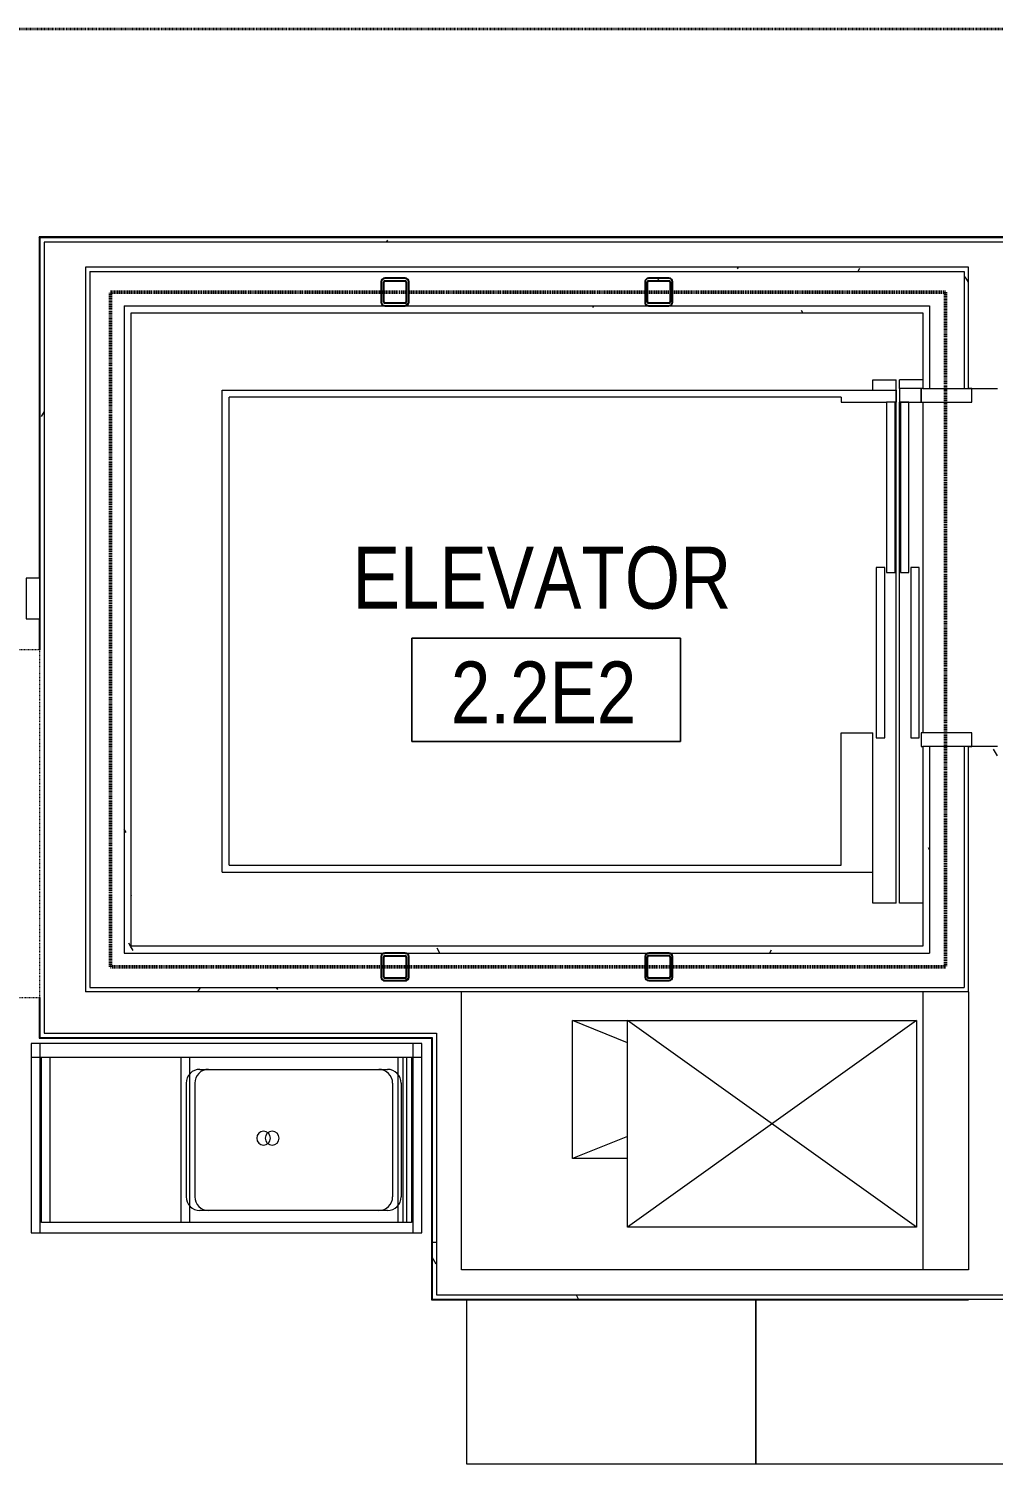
# Model space of a CAD drawing. Header units: inches. Extents: x -3803 to -1421, y -3454 to -210.
# Drawn here: x -3360.3 to -3220.1, y -784.9 to -576.4 of the extents above; entities that cross this region are included whole.
import ezdxf

# ---------------------------------------------------------------- set-up
doc = ezdxf.new("R2010")
doc.units = ezdxf.units.IN
doc.header["$MEASUREMENT"] = 0
for name, pattern in [('1 HOUR', [0.3125, 0.1875, -0.0625, 0, -0.0625]), ('Dash Small', [0.125, 0.0625, -0.0625]), ('Hidden Equipment- BSALS', [0.0625, 0.03125, -0.03125]), ('Hidden Equipment- LTP', [0.0625, 0.03125, -0.03125])]:
    doc.linetypes.add(name, pattern=pattern)
for name, color, linetype, lineweight in [('A-AREA-IDEN', 2, 'Continuous', 9), ('A-DETL', 90, 'Continuous', 9), ('A-FLOR', 192, 'Continuous', 13), ('A-GENM', 13, 'Continuous', 9), ('A-GLAZ-CWMG', 51, 'Continuous', 13), ('A-WALL', 113, 'Continuous', 13), ('A-WALL-PATT', 111, 'Continuous', 13), ('I-WALL', 2, 'Continuous', 13), ('M-HVAC-DUCT-ANNO', 70, 'Continuous', 13), ('P-SANR-FIXT', 6, 'Continuous', 13), ('Q-CASE', 31, 'Continuous', 13), ('Q-SPCQ', 91, 'Continuous', 13), ('S-COLS', 52, 'Continuous', 13)]:
    doc.layers.add(name, color=color, linetype=linetype, lineweight=lineweight)
doc.styles.add('Arial Narrow', font='ARIALN.TTF', dxfattribs={"height": 9})
pattern_1 = [(0, (0, 0), (30.72, 7.68), [1.267, -21.773, 1.267, -21.773, -122.88]), (0, (0, 0), (30.72, 7.68), [-46.08, 1.267, -44.813, 1.267, -21.773, -53.76]), (0, (0, 0), (30.72, 7.68), [-115.2, 1.267, -14.093, 1.267, -37.133]), (120, (11.52, 3.84), (-22.011075, 22.7643), [1.267, -21.773, 1.267, -21.773, -122.88]), (120, (11.52, 3.84), (-22.011075, 22.7643), [-46.08, 1.267, -44.813, 1.267, -21.773, -53.76]), (120, (11.52, 3.84), (-22.011075, 22.7643), [-115.2, 1.267, -14.093, 1.267, -37.133]), (240, (15.36, 19.2), (-8.708925, -30.4443), [1.267, -21.773, 1.267, -21.773, -122.88]), (240, (15.36, 19.2), (-8.708925, -30.4443), [-46.08, 1.267, -44.813, 1.267, -21.773, -53.76]), (240, (15.36, 19.2), (-8.708925, -30.4443), [-115.2, 1.267, -14.093, 1.267, -37.133])]

# ---------------------------------------------------------------- blocks, each defined once
blk = doc.blocks.new('_STL - Column - HSS Rectangular - 2017v1 - HSS4x4x3_8-1971084-DIMENSION PLAN - LEVEL 2 _579_ - 2__ - CAD')
at = {"layer": 'S-COLS'}
h = blk.add_hatch(dxfattribs=at)
h.set_pattern_fill('FP_16', color=256, style=0, pattern_type=2)
h.set_pattern_definition([(45, (3307.062, 614.641), (-8.909545, 8.909545), []), (45, (3313.002, 614.641), (-8.909545, 8.909545), [])])
h.paths.add_polyline_path([(1.47, -2), (1.85, -1.85), (2, -1.48), (2, 1.47), (1.85, 1.85), (1.47, 2), (-1.48, 2), (-1.85, 1.85), (-2, 1.47), (-2, -1.48), (-1.85, -1.85), (-1.48, -2)], flags=0)
h.paths.add_polyline_path([(-1.48, -1.63), (-1.58, -1.58), (-1.63, -1.48), (-1.58, 1.58), (-1.48, 1.62), (1.58, 1.58), (1.62, 1.47), (1.58, -1.58), (1.47, -1.63)], flags=0)
at = {"layer": 'S-COLS', "color": 7, "lineweight": 25}
for p, q in [((-2, 1.47), (-2, -1.48)), ((-1.63, -1.48), (-1.63, 1.47)), ((1.47, 2), (-1.48, 2)), ((-1.48, 1.62), (1.47, 1.62)), ((1.62, 1.47), (1.62, -1.48)), ((2, -1.48), (2, 1.47)), ((1.47, -1.63), (-1.48, -1.63)), ((-1.48, -2), (1.47, -2))]:
    blk.add_line(p, q, dxfattribs=at)
for centre, radius, start, end in [((-1.48, 1.47), 0.525, 90, 180), ((-1.48, 1.47), 0.15, 90, 180), ((1.47, 1.47), 0.525, 360, 90), ((1.47, 1.47), 0.15, 0, 90), ((-1.48, -1.48), 0.525, 180, 270), ((-1.48, -1.48), 0.15, 180, 270), ((1.47, -1.48), 0.525, 270, 360), ((1.47, -1.48), 0.15, 270, 0)]:
    blk.add_arc(centre, radius, start, end, dxfattribs=at)
blk = doc.blocks.new('_STL - Column - HSS Rectangular - 2017v1 - HSS4x4x3_8-V90-DIMENSION PLAN - LEVEL 2 _579_ - 2__ - CAD')
at = {"layer": 'S-COLS'}
h = blk.add_hatch(dxfattribs=at)
h.set_pattern_fill('FP_17', color=256, style=0, pattern_type=2)
h.set_pattern_definition([(45, (3268.729, 614.641), (-8.909545, 8.909545), []), (45, (3274.668, 614.641), (-8.909545, 8.909545), [])])
h.paths.add_polyline_path([(-1.48, -2), (1.47, -2), (1.85, -1.85), (2, -1.48), (2, 1.47), (1.85, 1.85), (1.47, 2), (-1.48, 2), (-1.85, 1.85), (-2, 1.47), (-2, -1.48), (-1.85, -1.85)], flags=0)
h.paths.add_polyline_path([(1.47, -1.63), (-1.58, -1.58), (-1.63, -1.48), (-1.58, 1.58), (-1.48, 1.62), (1.58, 1.58), (1.62, 1.47), (1.58, -1.58)], flags=0)
at = {"layer": 'S-COLS', "color": 7, "lineweight": 25}
for p, q in [((-2, 1.47), (-2, -1.48)), ((-1.63, -1.48), (-1.63, 1.47)), ((1.47, 2), (-1.48, 2)), ((-1.48, 1.62), (1.47, 1.62)), ((1.62, 1.47), (1.62, -1.48)), ((2, -1.48), (2, 1.47)), ((1.47, -1.63), (-1.48, -1.63)), ((-1.48, -2), (1.47, -2))]:
    blk.add_line(p, q, dxfattribs=at)
for centre, radius, start, end in [((-1.48, 1.47), 0.525, 90, 180), ((-1.48, 1.47), 0.15, 90, 180), ((1.47, 1.47), 0.525, 360, 90), ((1.47, 1.47), 0.15, 0, 90), ((-1.48, -1.48), 0.525, 180, 270), ((-1.48, -1.48), 0.15, 180, 270), ((1.47, -1.48), 0.525, 270, 360), ((1.47, -1.48), 0.15, 270, 0)]:
    blk.add_arc(centre, radius, start, end, dxfattribs=at)
blk = doc.blocks.new('_STL - Column - HSS Rectangular - 2017v1 - HSS4x4x3_8-V91-DIMENSION PLAN - LEVEL 2 _579_ - 2__ - CAD')
at = {"layer": 'S-COLS'}
h = blk.add_hatch(dxfattribs=at)
h.set_pattern_fill('FP_18', color=256, style=0, pattern_type=2)
h.set_pattern_definition([(45, (3307.062, 712.641), (-8.909545, 8.909545), []), (45, (3313.002, 712.641), (-8.909545, 8.909545), [])])
h.paths.add_polyline_path([(-1.48, -2), (1.47, -2), (1.85, -1.85), (2, -1.48), (2, 1.47), (1.85, 1.85), (1.47, 2), (-1.48, 2), (-1.85, 1.85), (-2, 1.47), (-2, -1.48), (-1.85, -1.85)], flags=0)
h.paths.add_polyline_path([(-1.48, -1.63), (-1.58, -1.58), (-1.63, -1.48), (-1.58, 1.58), (-1.48, 1.62), (1.58, 1.58), (1.62, 1.47), (1.58, -1.58), (1.47, -1.63)], flags=0)
at = {"layer": 'S-COLS', "color": 7, "lineweight": 25}
for p, q in [((-2, 1.47), (-2, -1.48)), ((-1.63, -1.48), (-1.63, 1.47)), ((1.47, 2), (-1.48, 2)), ((-1.48, 1.62), (1.47, 1.62)), ((1.62, 1.47), (1.62, -1.48)), ((2, -1.48), (2, 1.47)), ((1.47, -1.63), (-1.48, -1.63)), ((-1.48, -2), (1.47, -2))]:
    blk.add_line(p, q, dxfattribs=at)
for centre, radius, start, end in [((-1.48, 1.47), 0.525, 90, 180), ((-1.48, 1.47), 0.15, 90, 180), ((1.47, 1.47), 0.525, 360, 90), ((1.47, 1.47), 0.15, 0, 90), ((-1.48, -1.48), 0.525, 180, 270), ((-1.48, -1.48), 0.15, 180, 270), ((1.47, -1.48), 0.525, 270, 360), ((1.47, -1.48), 0.15, 270, 0)]:
    blk.add_arc(centre, radius, start, end, dxfattribs=at)
blk = doc.blocks.new('_STL - Column - HSS Rectangular - 2017v1 - HSS4x4x3_8-V92-DIMENSION PLAN - LEVEL 2 _579_ - 2__ - CAD')
at = {"layer": 'S-COLS', "color": 7, "lineweight": 25}
for p, q in [((-2, 1.475), (-2, -1.475)), ((-1.625, -1.475), (-1.625, 1.475)), ((1.475, 2), (-1.475, 2)), ((-1.475, 1.625), (1.475, 1.625)), ((1.625, 1.475), (1.625, -1.475)), ((2, -1.475), (2, 1.475)), ((1.475, -1.625), (-1.475, -1.625)), ((-1.475, -2), (1.475, -2))]:
    blk.add_line(p, q, dxfattribs=at)
for centre, radius, start, end in [((-1.475, 1.475), 0.525, 90, 180), ((-1.475, 1.475), 0.15, 90, 180), ((1.475, 1.475), 0.525, 360, 90), ((1.475, 1.475), 0.15, 0, 90), ((-1.475, -1.475), 0.525, 180, 270), ((-1.475, -1.475), 0.15, 180, 270), ((1.475, -1.475), 0.525, 270, 360), ((1.475, -1.475), 0.15, 270, 0)]:
    blk.add_arc(centre, radius, start, end, dxfattribs=at)
blk = doc.blocks.new('15830016-STRUCT_MARTINEZ-MOORE_CENTRAL_v2018_rvt-1-DIMENSION PLAN - LEVEL 2 _579_ - 2__ - CAD')
at = {"color": 250, "lineweight": 13}
for name, p in [('_STL - Column - HSS Rectangular - 2017v1 - HSS4x4x3_8-1971084-DIMENSION PLAN - LEVEL 2 _579_ - 2__ - CAD', (-3307.06, -614.64)), ('_STL - Column - HSS Rectangular - 2017v1 - HSS4x4x3_8-V90-DIMENSION PLAN - LEVEL 2 _579_ - 2__ - CAD', (-3268.73, -614.64)), ('_STL - Column - HSS Rectangular - 2017v1 - HSS4x4x3_8-V91-DIMENSION PLAN - LEVEL 2 _579_ - 2__ - CAD', (-3307.06, -712.64)), ('_STL - Column - HSS Rectangular - 2017v1 - HSS4x4x3_8-V92-DIMENSION PLAN - LEVEL 2 _579_ - 2__ - CAD', (-3268.73, -712.64))]:
    blk.add_blockref(name, p, dxfattribs=at)
blk = doc.blocks.new('15830016-MECH_BSALS_CENTRAL_v2018_rvt-1-DIMENSION PLAN - LEVEL 2 _579_ - 2__ - CAD')
at = {"layer": 'M-HVAC-DUCT-ANNO', "color": 170, "lineweight": 9}
for p, q in [((-3273.28, -723.66), (-3281.28, -720.46)), ((-3281.28, -720.46), (-3273.28, -720.46)), ((-3281.28, -740.46), (-3281.28, -720.46)), ((-3231.28, -750.46), (-3273.28, -720.46)), ((-3231.28, -720.46), (-3273.28, -750.46)), ((-3273.28, -720.46), (-3231.28, -720.46)), ((-3273.28, -750.46), (-3273.28, -720.46)), ((-3231.28, -720.46), (-3231.28, -750.46)), ((-3273.28, -737.26), (-3281.28, -740.46)), ((-3273.28, -740.46), (-3281.28, -740.46)), ((-3231.28, -750.46), (-3273.28, -750.46))]:
    blk.add_line(p, q, dxfattribs=at)
blk = doc.blocks.new('Sink- Basin_Washboard- 1 sided1 - 55_5_W 2-1706506-DIMENSION PLAN - LEVEL 2 _579_ - 2__ - CAD')
at = {"layer": 'P-SANR-FIXT', "color": 53, "lineweight": 9}
for p, q in [((34.37, 16.41), (-21.13, 16.41)), ((-21.13, 16.41), (-21.13, -11.09)), ((-19.63, -9.09), (-19.63, 14.91)), ((-19.63, 14.91), (32.87, 14.91)), ((-18.88, -9.09), (-18.88, 14.91)), ((12.62, -9.09), (12.62, 14.91)), ((32.87, 14.91), (32.87, -9.09)), ((34.37, -11.09), (34.37, 16.41)), ((-16.13, 13.16), (9.87, 13.16)), ((-18.13, -5.34), (-18.13, 11.16)), ((11.87, -5.34), (11.87, 11.16)), ((9.87, -7.34), (-16.13, -7.34)), ((34.37, -9.09), (-21.13, -9.09)), ((-21.13, -11.09), (34.37, -11.09))]:
    blk.add_line(p, q, dxfattribs=at)
for centre, radius, start, end in [((-16.13, 11.16), 2, 90, 180), ((9.87, 11.16), 2, 360, 90), ((0.62, 2.66), 1, 0, 180), ((0.62, 2.66), 1, 180, 360), ((-16.13, -5.34), 2, 180, 270), ((9.87, -5.34), 2, 270, 0)]:
    blk.add_arc(centre, radius, start, end, dxfattribs=at)
blk = doc.blocks.new('15830016-PLUMB_ENCOTECH_CENTRAL_v2018_rvt-1-DIMENSION PLAN - LEVEL 2 _579_ - 2__ - CAD')
at = {"color": 53, "lineweight": 9, "rotation": 180}
blk.add_blockref('Sink- Basin_Washboard- 1 sided1 - 55_5_W 2-1706506-DIMENSION PLAN - LEVEL 2 _579_ - 2__ - CAD', (-3325.53, -734.87), dxfattribs=at)
blk = doc.blocks.new('Basic Wall _ A6-6 5_8_-BSALS - ___-3570656-DIMENSION PLAN - LEVEL 2 _579_ - 2__ - CAD')
at = {"layer": 'I-WALL', "lineweight": 20}
for p, q in [((-3358.77, -606.64), (-3358.65, -606.77)), ((-3358.77, -606.64), (-3358.77, -656.2)), ((-3358.77, -662.08), (-3358.77, -666.58)), ((-3358.77, -717.08), (-3358.77, -723.02)), ((-3358.65, -722.89), (-3358.77, -723.02))]:
    blk.add_line(p, q, dxfattribs=at)
blk = doc.blocks.new('Basic Wall _ A3-4 1_4_-BSALS - ___-3569778-DIMENSION PLAN - LEVEL 2 _579_ - 2__ - CAD')
at = {"layer": 'I-WALL', "lineweight": 20}
for p, q in [((-3301.77, -761.02), (-3301.65, -760.89)), ((-3301.77, -761.02), (-3223.77, -761.02)), ((-3223.77, -760.89), (-3223.77, -761.02))]:
    blk.add_line(p, q, dxfattribs=at)
blk = doc.blocks.new('Sink- Basin_Washboard- 1 sided - 55_5_W-1807860-DIMENSION PLAN - LEVEL 2 _579_ - 2__ - CAD')
at = {"layer": 'P-SANR-FIXT', "lineweight": 9}
for p, q in [((34.37, 16.41), (-21.13, 16.41)), ((-21.13, 16.41), (-21.13, -11.09)), ((-19.63, -9.09), (-19.63, 14.91)), ((-19.63, 14.91), (32.87, 14.91)), ((-18.88, -9.09), (-18.88, 14.91)), ((12.62, -9.09), (12.62, 14.91)), ((32.87, 14.91), (32.87, -9.09)), ((34.37, -11.09), (34.37, 16.41)), ((-16.13, 13.16), (9.87, 13.16)), ((-18.13, -5.34), (-18.13, 11.16)), ((11.87, -5.34), (11.87, 11.16)), ((9.87, -7.34), (-16.13, -7.34)), ((34.37, -9.09), (-21.13, -9.09)), ((-21.13, -11.09), (34.37, -11.09))]:
    blk.add_line(p, q, dxfattribs=at)
for centre, radius, start, end in [((-16.13, 11.16), 2, 90, 180), ((9.87, 11.16), 2, 360, 90), ((0.62, 2.66), 1, 0, 180), ((0.62, 2.66), 1, 180, 360), ((-16.13, -5.34), 2, 180, 270), ((9.87, -5.34), 2, 270, 0)]:
    blk.add_arc(centre, radius, start, end, dxfattribs=at)
blk = doc.blocks.new('Basic Wall _ A3-4 1_4_-BSALS - ___-3569817-DIMENSION PLAN - LEVEL 2 _579_ - 2__ - CAD')
at = {"layer": 'I-WALL', "lineweight": 20}
for p, q in [((-3301.77, -723.02), (-3301.65, -722.89)), ((-3301.77, -723.02), (-3301.77, -761.02)), ((-3301.65, -760.89), (-3301.77, -761.02))]:
    blk.add_line(p, q, dxfattribs=at)
blk = doc.blocks.new('Basic Wall _ A6-6 5_8_-BSALS - ___-3838758-DIMENSION PLAN - LEVEL 2 _579_ - 2__ - CAD')
at = {"layer": 'I-WALL', "lineweight": 20}
for p, q in [((-3358.77, -723.02), (-3358.65, -722.89)), ((-3358.77, -723.02), (-3301.77, -723.02)), ((-3301.65, -722.89), (-3301.77, -723.02))]:
    blk.add_line(p, q, dxfattribs=at)
blk = doc.blocks.new('Casework- Double Door- Full Height- with Glass- BSALS - TAGL4224-2703216-DIMENSION PLAN - LEVEL 2 _579_ - 2__ - CAD')
at = {"layer": 'Q-CASE', "lineweight": 20}
for p, q in [((-44.26, -24), (-44.26, 0)), ((-44.26, 0), (-2.26, 0)), ((-2.26, 0), (-2.26, -24)), ((-2.26, -24), (-44.26, -24))]:
    blk.add_line(p, q, dxfattribs=at)
blk = doc.blocks.new('Rectangular Mullion - 2 x 6 interior mullion-V36-DIMENSION PLAN - LEVEL 2 _579_ - 2__ - CAD')
at = {"layer": 'A-GLAZ-CWMG', "lineweight": 20}
for p, q in [((-2, 2.9375), (0, 2.9375)), ((-2, -2.9375), (-2, 2.9375)), ((0, 2.9375), (0, -2.9375)), ((0, -2.9375), (-2, -2.9375))]:
    blk.add_line(p, q, dxfattribs=at)
blk = doc.blocks.new('Elevator-Side_Opening-_Not Scheduled_-BSALS - Elevator_Door 4_-0_w x 7_-6_h_Car 5_-6 3_16_w x 8_-1 3_8_d-3064850-DIMENSION PLAN - LEVEL 2 _579_ - 2__ - CAD')
at = {"layer": 'A-GENM'}
for p, q in [((-24, 3.8125), (-26, 3.8125)), ((-26, 3.8125), (-26, 3.3125)), ((-26, 3.3125), (-25.96875, 3.3125)), ((-25.96875, 3.3125), (-25.96875, -3.3125)), ((-24, -3.5625), (-24, 3.8125)), ((24, 3.8125), (24, -3.5625)), ((26, 3.8125), (24, 3.8125)), ((25.96875, -3.3125), (25.96875, 3.3125)), ((25.96875, 3.3125), (26, 3.3125)), ((26, 3.3125), (26, 3.8125)), ((-27.25, -3.3125), (-27.25, -6.6875)), ((-25.96875, -3.3125), (-26, -3.3125)), ((-26, -3.3125), (-26, -3.5625)), ((-24, -3.5625), (-26, -3.5625)), ((-26, -3.5625), (-26, -6.6875)), ((-26, -3.5625), (-24, -3.5625)), ((-24, -6.6875), (-24, -3.5625)), ((24.75, -3.8125), (0, -3.8125)), ((0, -3.8125), (0, -5.0625)), ((24, -3.5625), (26, -3.5625)), ((24.75, -5.0625), (24.75, -3.8125)), ((26, -3.3125), (25.96875, -3.3125)), ((26, -3.5625), (26, -3.3125)), ((48.75, -3.3125), (48.75, -6.6875)), ((0.75, -5.3125), (-24, -5.3125)), ((-24, -5.3125), (-24, -6.5625)), ((0, -5.0625), (24.75, -5.0625)), ((0.75, -6.5625), (0.75, -5.3125)), ((-26, -6.6875), (-27.25, -6.6875)), ((-27.25, -10.5625), (-27.25, -7.1875)), ((48.75, -7.1875), (-27.25, -7.1875)), ((-26, -6.6875), (-24, -6.6875)), ((-25.75, -7.1875), (-24, -7.1875)), ((-25.75, -105.0625), (-25.75, -7.1875)), ((-24, -6.5625), (0.75, -6.5625)), ((48.75, -6.6875), (-24, -6.6875)), ((-24, -7.3125), (-24, -7.1875)), ((0.75, -7.3125), (-24, -7.3125)), ((-24, -7.3125), (-24, -8.5625)), ((0.75, -8.5625), (0.75, -7.3125)), ((48.75, -7.1875), (48.75, -10.5625)), ((-24, -15.1875), (-24, -8.5625)), ((-24, -8.5625), (0.75, -8.5625)), ((24.75, -8.8125), (0, -8.8125)), ((0, -8.8125), (0, -10.0625)), ((0, -10.0625), (24.75, -10.0625)), ((24.75, -10.0625), (24.75, -8.8125)), ((-25.75, -10.5625), (-27.25, -10.5625)), ((48.75, -10.5625), (24, -10.5625)), ((44.25, -10.5625), (24, -10.5625)), ((24, -15.1875), (24, -10.5625)), ((44.25, -105.0625), (44.25, -10.5625)), ((-24.75, -15.1875), (-24, -15.1875)), ((-24.75, -15.1875), (-24.75, -104.0625)), ((43.25, -15.1875), (24, -15.1875)), ((43.25, -104.0625), (43.25, -15.1875)), ((43.25, -104.0625), (-24.75, -104.0625)), ((44.25, -105.0625), (-25.75, -105.0625))]:
    blk.add_line(p, q, dxfattribs=at)
blk = doc.blocks.new('Fire Rating - BSALS _Combined_1 - 1-Hour Fire-3470316-DIMENSION PLAN - LEVEL 2 _579_ - 2__ - CAD')
at = {"layer": 'A-GENM', "linetype": '1 HOUR', "lineweight": 50}
blk.add_line((0, 0), (121.3125, 0), dxfattribs=at)
blk = doc.blocks.new('Fire Rating - BSALS _Combined_1 - 1-Hour Fire-3470401-DIMENSION PLAN - LEVEL 2 _579_ - 2__ - CAD')
at = {"layer": 'A-GENM', "linetype": '1 HOUR', "lineweight": 50}
blk.add_line((0, 0), (98, 0), dxfattribs=at)
blk = doc.blocks.new('Basic Wall _ A3-4 1_4_-BSALS - ___-3569885-DIMENSION PLAN - LEVEL 2 _579_ - 2__ - CAD')
at = {"layer": 'I-WALL', "lineweight": 20}
for p in [(-3358.65, -606.77), (-3210.77, -606.64)]:
    blk.add_line(p, (-3358.77, -606.64), dxfattribs=at)
blk = doc.blocks.new('TV LCD 32 PDI CV3200P - LTP - TV-55_-3755870-DIMENSION PLAN - LEVEL 2 _579_ - 2__ - CAD')
at = {"layer": 'Q-SPCQ', "linetype": 'Hidden Equipment- LTP', "lineweight": 20}
for p, q in [((-50.5, 0), (-50.5, -3.75)), ((0, 0), (-50.5, 0)), ((0, 0), (-50.5, 0)), ((-50.5, 0), (-50.5, -3.75)), ((0, -3.75), (0, 0)), ((0, -3.75), (0, 0)), ((-50.5, -3.75), (0, -3.75)), ((-50.5, -3.75), (0, -3.75))]:
    blk.add_line(p, q, dxfattribs=at)
blk = doc.blocks.new('Room Tag- BSALS - Room Tag-28050-DIMENSION PLAN - LEVEL 2 _579_ - 2__ - CAD')
at = {"layer": 'A-AREA-IDEN'}
for p, q in [((-0.203125, -0.171875), (-0.203125, -0.015625)), ((-0.203125, -0.015625), (0.203125, -0.015625)), ((0.203125, -0.015625), (-0.203125, -0.015625)), ((-0.203125, -0.015625), (-0.203125, -0.171875)), ((0.203125, -0.015625), (0.203125, -0.171875)), ((0.203125, -0.171875), (0.203125, -0.015625)), ((0.203125, -0.171875), (-0.203125, -0.171875)), ((-0.203125, -0.171875), (0.203125, -0.171875))]:
    blk.add_line(p, q, dxfattribs=at)

msp = doc.modelspace()

# ---------------------------------------------------------------- hatches: boundary and pattern name
at = {"layer": 'A-WALL-PATT', "lineweight": 9}
h = msp.add_hatch(dxfattribs=at)
h.set_pattern_fill('FP_2', color=256, style=0, pattern_type=2)
h.set_pattern_definition(pattern_1)
h.paths.add_polyline_path([(-3358.65, -722.27), (-3358.02, -722.27), (-3358.02, -606.77), (-3358.65, -606.77), (-3358.65, -717.08)], flags=0)
h = msp.add_hatch(dxfattribs=at)
h.set_pattern_fill('FP_2', color=256, style=0, pattern_type=2)
h.set_pattern_definition(pattern_1)
h.paths.add_polyline_path([(-3211.17, -607.39), (-3210.65, -607.39), (-3210.65, -606.77), (-3358.02, -606.77), (-3358.02, -607.39), (-3231.53, -607.39)], flags=0)
h = msp.add_hatch(dxfattribs=at)
h.set_pattern_fill('FP_2', color=256, style=0, pattern_type=2)
h.set_pattern_definition(pattern_1)
h.paths.add_polyline_path([(-3224.4, -611.64), (-3224.4, -611.02), (-3351.4, -611.02), (-3351.4, -611.64), (-3229.4, -611.64)], flags=0)
h = msp.add_hatch(dxfattribs=at)
h.set_pattern_fill('FP_2', color=256, style=0, pattern_type=2)
h.set_pattern_definition(pattern_1)
h.paths.add_polyline_path([(-3224.4, -716.27), (-3223.77, -716.27), (-3223.77, -680.64), (-3224.4, -680.64), (-3224.4, -715.64)], flags=0)
h.paths.add_polyline_path([(-3224.4, -628.64), (-3223.77, -628.64), (-3223.77, -611.02), (-3224.4, -611.02), (-3224.4, -625.19)], flags=0)
h = msp.add_hatch(dxfattribs=at)
h.set_pattern_fill('FP_2', color=256, style=0, pattern_type=2)
h.set_pattern_definition(pattern_1)
h.paths.add_polyline_path([(-3220.15, -760.89), (-3219.52, -760.89), (-3219.52, -760.27), (-3220.15, -760.27)], flags=0)
h.paths.add_polyline_path([(-3220.15, -756.64), (-3219.52, -756.64), (-3219.52, -756.02), (-3220.15, -756.02)], flags=0)
h.paths.add_polyline_path([(-3220.15, -755.14), (-3219.52, -755.14), (-3219.52, -680.64), (-3220.15, -680.64), (-3220.15, -744.07)], flags=0)
h.paths.add_polyline_path([(-3219.52, -628.64), (-3219.52, -617.64), (-3220.15, -617.64), (-3220.15, -628.64)], flags=0)
h.paths.add_polyline_path([(-3220.15, -611.64), (-3219.52, -611.64), (-3219.52, -611.02), (-3220.15, -611.02)], flags=0)
h = msp.add_hatch(dxfattribs=at)
h.set_pattern_fill('FP_2', color=256, style=0, pattern_type=2)
h.set_pattern_definition(pattern_1)
h.paths.add_polyline_path([(-3345.4, -709.64), (-3345.4, -616.64), (-3346.4, -616.64), (-3346.4, -709.64)], flags=0)
h = msp.add_hatch(dxfattribs=at)
h.set_pattern_fill('FP_2', color=256, style=0, pattern_type=2)
h.set_pattern_definition(pattern_1)
h.paths.add_polyline_path([(-3230.4, -617.64), (-3230.4, -616.64), (-3345.4, -616.64), (-3345.4, -617.64), (-3231.53, -617.64)], flags=0)
h = msp.add_hatch(dxfattribs=at)
h.set_pattern_fill('FP_2', color=256, style=0, pattern_type=2)
h.set_pattern_definition(pattern_1)
h.paths.add_polyline_path([(-3229.4, -710.64), (-3229.4, -680.64), (-3230.4, -680.64), (-3230.4, -710.64)], flags=0)
h.paths.add_polyline_path([(-3230.4, -628.64), (-3229.4, -628.64), (-3229.4, -616.64), (-3230.4, -616.64), (-3230.4, -625.19)], flags=0)
h = msp.add_hatch(dxfattribs=at)
h.set_pattern_fill('FP_2', color=256, style=0, pattern_type=2)
h.set_pattern_definition(pattern_1)
h.paths.add_polyline_path([(-3230.4, -710.64), (-3230.4, -709.64), (-3346.4, -709.64), (-3346.4, -710.64), (-3231.53, -710.64)], flags=0)
h = msp.add_hatch(dxfattribs=at)
h.set_pattern_fill('FP_2', color=256, style=0, pattern_type=2)
h.set_pattern_definition(pattern_1)
h.paths.add_polyline_path([(-3224.4, -716.27), (-3224.4, -715.64), (-3352.02, -715.64), (-3352.02, -716.27), (-3230.4, -716.27)], flags=0)
h = msp.add_hatch(dxfattribs=at)
h.set_pattern_fill('FP_2', color=256, style=0, pattern_type=2)
h.set_pattern_definition(pattern_1)
h.paths.add_polyline_path([(-3301.65, -722.89), (-3301.65, -722.27), (-3358.65, -722.27), (-3358.65, -722.89), (-3312.96, -722.89)], flags=0)
h = msp.add_hatch(dxfattribs=at)
h.set_pattern_fill('FP_2', color=256, style=0, pattern_type=2)
h.set_pattern_definition(pattern_1)
h.paths.add_polyline_path([(-3301.02, -760.27), (-3301.02, -722.27), (-3301.65, -722.27), (-3301.65, -760.27)], flags=0)
h = msp.add_hatch(dxfattribs=at)
h.set_pattern_fill('FP_2', color=256, style=0, pattern_type=2)
h.set_pattern_definition(pattern_1)
h.paths.add_polyline_path([(-3223.77, -760.89), (-3220.15, -760.89), (-3220.15, -760.27), (-3301.65, -760.27), (-3301.65, -760.89), (-3231.53, -760.89)], flags=0)

# ---------------------------------------------------------------- linework, layer by layer
at = {"layer": 'A-DETL', "linetype": 'Dash Small', "lineweight": 35}
msp.add_line((-3407.65, -576.39), (-3210.77, -576.39), dxfattribs=at)
at = {"layer": 'A-FLOR', "lineweight": 20}
for p, q in [((-3230.4, -630.64), (-3230.4, -678.64)), ((-3230.4, -716.27), (-3230.4, -756.64))]:
    msp.add_line(p, q, dxfattribs=at)
at = {"layer": 'A-WALL'}
for p, q in [((-3358.02, -607.39), (-3358.02, -722.27)), ((-3210.02, -607.39), (-3358.02, -607.39)), ((-3351.4, -611.64), (-3351.4, -715.64)), ((-3351.4, -611.64), (-3224.4, -611.64)), ((-3224.4, -611.64), (-3224.4, -628.64)), ((-3223.77, -628.64), (-3223.77, -611.02)), ((-3346.4, -616.64), (-3346.4, -710.64)), ((-3346.4, -616.64), (-3308.54, -616.64)), ((-3305.59, -616.64), (-3270.2, -616.64)), ((-3267.25, -616.64), (-3229.4, -616.64)), ((-3229.4, -616.64), (-3229.4, -628.64)), ((-3229.4, -680.64), (-3229.4, -710.64)), ((-3224.4, -680.64), (-3224.4, -715.64)), ((-3223.77, -716.27), (-3223.77, -680.64)), ((-3346.4, -710.64), (-3308.54, -710.64)), ((-3305.59, -710.64), (-3270.2, -710.64)), ((-3267.25, -710.64), (-3229.4, -710.64)), ((-3351.4, -715.64), (-3224.4, -715.64)), ((-3358.02, -722.27), (-3301.02, -722.27)), ((-3301.02, -722.27), (-3301.02, -760.27)), ((-3301.02, -760.27), (-3210.02, -760.27))]:
    msp.add_line(p, q, dxfattribs=at)
at = {"layer": 'I-WALL', "lineweight": 20}
for p, q in [((-3358.65, -606.77), (-3358.65, -666.58)), ((-3210.65, -606.77), (-3358.65, -606.77)), ((-3352.02, -611.02), (-3352.02, -716.27)), ((-3223.77, -611.02), (-3352.02, -611.02)), ((-3345.4, -709.64), (-3345.4, -617.64)), ((-3345.4, -617.64), (-3230.4, -617.64)), ((-3230.4, -617.64), (-3230.4, -628.64)), ((-3230.4, -628.64), (-3219.52, -628.64)), ((-3219.52, -680.64), (-3230.4, -680.64)), ((-3230.4, -680.64), (-3230.4, -709.64)), ((-3230.4, -709.64), (-3345.4, -709.64)), ((-3358.65, -717.08), (-3358.65, -722.89)), ((-3223.77, -716.27), (-3352.02, -716.27)), ((-3297.4, -756.64), (-3297.4, -716.27)), ((-3223.77, -716.27), (-3223.77, -756.64)), ((-3358.65, -722.89), (-3301.65, -722.89)), ((-3301.65, -722.89), (-3301.65, -760.89)), ((-3223.77, -756.64), (-3297.4, -756.64)), ((-3301.65, -760.89), (-3210.65, -760.89))]:
    msp.add_line(p, q, dxfattribs=at)

# ---------------------------------------------------------------- block references
at = {"lineweight": 5}
for name in ['15830016-STRUCT_MARTINEZ-MOORE_CENTRAL_v2018_rvt-1-DIMENSION PLAN - LEVEL 2 _579_ - 2__ - CAD', '15830016-MECH_BSALS_CENTRAL_v2018_rvt-1-DIMENSION PLAN - LEVEL 2 _579_ - 2__ - CAD', '15830016-PLUMB_ENCOTECH_CENTRAL_v2018_rvt-1-DIMENSION PLAN - LEVEL 2 _579_ - 2__ - CAD']:
    msp.add_blockref(name, (0, 0), dxfattribs=at)
at = {"layer": 'A-AREA-IDEN', "xscale": 95.99999999999994, "yscale": 95.99999999999994, "zscale": 95.99999999999994}
msp.add_blockref('Room Tag- BSALS - Room Tag-28050-DIMENSION PLAN - LEVEL 2 _579_ - 2__ - CAD', (-3285.1, -663.43), dxfattribs=at)
at = {"layer": 'A-GENM'}
msp.add_blockref('Fire Rating - BSALS _Combined_1 - 1-Hour Fire-3470316-DIMENSION PLAN - LEVEL 2 _579_ - 2__ - CAD', (-3348.4, -614.64), dxfattribs=at)
for name, p, rotation in [('Fire Rating - BSALS _Combined_1 - 1-Hour Fire-3470401-DIMENSION PLAN - LEVEL 2 _579_ - 2__ - CAD', (-3348.4, -712.64), 90), ('Fire Rating - BSALS _Combined_1 - 1-Hour Fire-3470401-DIMENSION PLAN - LEVEL 2 _579_ - 2__ - CAD', (-3227.08, -614.64), 270), ('Elevator-Side_Opening-_Not Scheduled_-BSALS - Elevator_Door 4_-0_w x 7_-6_h_Car 5_-6 3_16_w x 8_-1 3_8_d-3064850-DIMENSION PLAN - LEVEL 2 _579_ - 2__ - CAD', (-3227.08, -654.64), 269.9999999999992), ('Fire Rating - BSALS _Combined_1 - 1-Hour Fire-3470316-DIMENSION PLAN - LEVEL 2 _579_ - 2__ - CAD', (-3227.08, -712.64), 180)]:
    msp.add_blockref(name, p, dxfattribs=dict(at, rotation=rotation))
at = {"layer": 'A-GLAZ-CWMG', "lineweight": 9, "extrusion": (0, 0, -1), "rotation": 180}
msp.add_blockref('Rectangular Mullion - 2 x 6 interior mullion-V36-DIMENSION PLAN - LEVEL 2 _579_ - 2__ - CAD', (3358.65, -659.14), dxfattribs=at)
at = {"layer": 'I-WALL', "lineweight": 20}
for name in ['Basic Wall _ A6-6 5_8_-BSALS - ___-3570656-DIMENSION PLAN - LEVEL 2 _579_ - 2__ - CAD', 'Basic Wall _ A3-4 1_4_-BSALS - ___-3569885-DIMENSION PLAN - LEVEL 2 _579_ - 2__ - CAD', 'Basic Wall _ A6-6 5_8_-BSALS - ___-3838758-DIMENSION PLAN - LEVEL 2 _579_ - 2__ - CAD', 'Basic Wall _ A3-4 1_4_-BSALS - ___-3569817-DIMENSION PLAN - LEVEL 2 _579_ - 2__ - CAD', 'Basic Wall _ A3-4 1_4_-BSALS - ___-3569778-DIMENSION PLAN - LEVEL 2 _579_ - 2__ - CAD']:
    msp.add_blockref(name, (0, 0), dxfattribs=at)
at = {"layer": 'P-SANR-FIXT', "lineweight": 9, "rotation": 180}
msp.add_blockref('Sink- Basin_Washboard- 1 sided - 55_5_W-1807860-DIMENSION PLAN - LEVEL 2 _579_ - 2__ - CAD', (-3324.28, -734.87), dxfattribs=at)
at = {"layer": 'Q-CASE', "lineweight": 20}
for p in [(-3252.38, -760.89), (-3210.38, -760.89)]:
    msp.add_blockref('Casework- Double Door- Full Height- with Glass- BSALS - TAGL4224-2703216-DIMENSION PLAN - LEVEL 2 _579_ - 2__ - CAD', p, dxfattribs=at)
at = {"layer": 'Q-SPCQ', "linetype": 'Hidden Equipment- BSALS', "lineweight": 20, "rotation": 269.9999999999997}
msp.add_blockref('TV LCD 32 PDI CV3200P - LTP - TV-55_-3755870-DIMENSION PLAN - LEVEL 2 _579_ - 2__ - CAD', (-3358.65, -717.08), dxfattribs=at)

# ---------------------------------------------------------------- texts
at = {"layer": 'A-AREA-IDEN', "char_height": 9, "attachment_point": 1, "style": 'Arial Narrow'}
for s, insert, width in [('ELEVATOR', (-3313.21, -651.62), 67.872), ('2.2E2', (-3298.94, -668.3), 33.027)]:
    msp.add_mtext(s, dxfattribs=dict(at, insert=insert, width=width))

doc.saveas('drawing.dxf')
